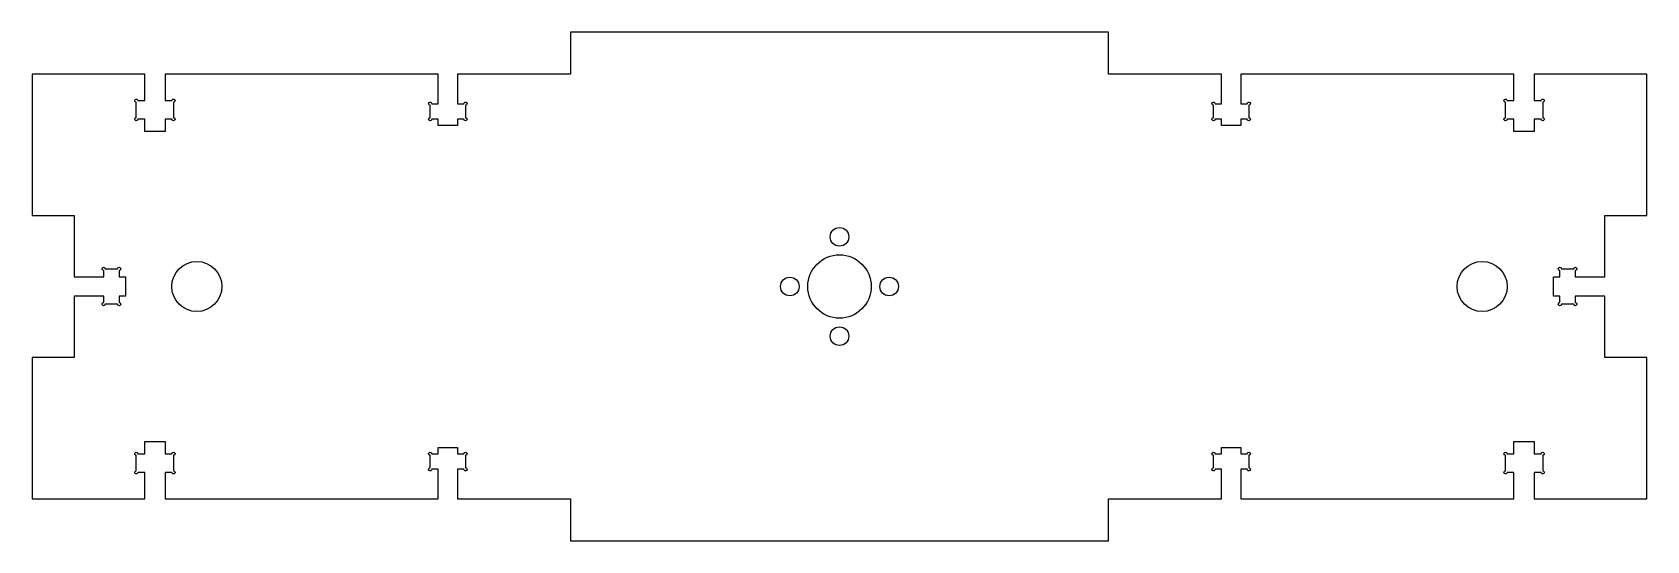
# Model space of a CAD drawing. Header units: millimetres. Extents: x -130 to 130, y -41 to 41.
import ezdxf

# ---------------------------------------------------------------- set-up
doc = ezdxf.new("R2010")
doc.units = ezdxf.units.MM

msp = doc.modelspace()

# ---------------------------------------------------------------- linework, layer by layer
msp.add_lwpolyline([(123.28, -1.58), (118.5, -1.58), (118.5, -2.6, -2.414214), (118.25, -2.85), (116.25, -2.85, -2.414214), (116, -2.6), (116, -1.58), (115, -1.58), (115, 1.57), (116, 1.57), (116, 2.6, -2.414214), (116.25, 2.85), (118.25, 2.85, -2.414214), (118.5, 2.6), (118.5, 1.57), (123.28, 1.57), (123.28, 11.41), (130, 11.41), (130, 34.22), (111.9, 34.22), (111.9, 29.94), (113, 29.94, -2.414214), (113.25, 29.69), (113.25, 27.19, -2.414214), (113, 26.94), (111.9, 26.94), (111.9, 24.94), (108.6, 24.94), (108.6, 26.94), (107.5, 26.94, -2.414214), (107.25, 27.19), (107.25, 29.69, -2.414214), (107.5, 29.94), (108.6, 29.94), (108.6, 34.22), (64.66, 34.22), (64.66, 29.44), (65.68, 29.44, -2.414214), (65.93, 29.19), (65.93, 27.19, -2.414214), (65.68, 26.94), (64.66, 26.94), (64.66, 25.94), (61.51, 25.94), (61.51, 26.94), (60.48, 26.94, -2.414214), (60.23, 27.19), (60.23, 29.19, -2.414214), (60.48, 29.44), (61.51, 29.44), (61.51, 34.22), (43.33, 34.22), (43.33, 40.94), (-43.33, 40.94), (-43.33, 34.22), (-61.51, 34.22), (-61.51, 29.44), (-60.48, 29.44, -2.414214), (-60.23, 29.19), (-60.23, 27.19, -2.414214), (-60.48, 26.94), (-61.51, 26.94), (-61.51, 25.94), (-64.66, 25.94), (-64.66, 26.94), (-65.68, 26.94, -2.414214), (-65.93, 27.19), (-65.93, 29.19, -2.414214), (-65.68, 29.44), (-64.66, 29.44), (-64.66, 34.22), (-108.6, 34.22), (-108.6, 29.94), (-107.5, 29.94, -2.414214), (-107.25, 29.69), (-107.25, 27.19, -2.414214), (-107.5, 26.94), (-108.6, 26.94), (-108.6, 24.94), (-111.9, 24.94), (-111.9, 26.94), (-113, 26.94, -2.414214), (-113.25, 27.19), (-113.25, 29.69, -2.414214), (-113, 29.94), (-111.9, 29.94), (-111.9, 34.22), (-130, 34.22), (-130, 11.41), (-123.28, 11.41), (-123.28, 1.57), (-118.5, 1.57), (-118.5, 2.6, -2.414214), (-118.25, 2.85), (-116.25, 2.85, -2.414214), (-116, 2.6), (-116, 1.57), (-115, 1.57), (-115, -1.58), (-116, -1.58), (-116, -2.6, -2.414214), (-116.25, -2.85), (-118.25, -2.85, -2.414214), (-118.5, -2.6), (-118.5, -1.58), (-123.28, -1.58), (-123.28, -11.41), (-130, -11.41), (-130, -34.22), (-111.9, -34.22), (-111.9, -29.94), (-113, -29.94, -2.414214), (-113.25, -29.69), (-113.25, -27.19, -2.414214), (-113, -26.94), (-111.9, -26.94), (-111.9, -24.94), (-108.6, -24.94), (-108.6, -26.94), (-107.5, -26.94, -2.414214), (-107.25, -27.19), (-107.25, -29.69, -2.414214), (-107.5, -29.94), (-108.6, -29.94), (-108.6, -34.22), (-64.66, -34.22), (-64.66, -29.44), (-65.68, -29.44, -2.414214), (-65.93, -29.19), (-65.93, -27.19, -2.414214), (-65.68, -26.94), (-64.66, -26.94), (-64.66, -25.94), (-61.51, -25.94), (-61.51, -26.94), (-60.48, -26.94, -2.414214), (-60.23, -27.19), (-60.23, -29.19, -2.414214), (-60.48, -29.44), (-61.51, -29.44), (-61.51, -34.22), (-43.33, -34.22), (-43.33, -40.94), (43.33, -40.94), (43.33, -34.22), (61.51, -34.22), (61.51, -29.44), (60.48, -29.44, -2.414214), (60.23, -29.19), (60.23, -27.19, -2.414214), (60.48, -26.94), (61.51, -26.94), (61.51, -25.94), (64.66, -25.94), (64.66, -26.94), (65.68, -26.94, -2.414214), (65.93, -27.19), (65.93, -29.19, -2.414214), (65.68, -29.44), (64.66, -29.44), (64.66, -34.22), (108.6, -34.22), (108.6, -29.94), (107.5, -29.94, -2.414214), (107.25, -29.69), (107.25, -27.19, -2.414214), (107.5, -26.94), (108.6, -26.94), (108.6, -24.94), (111.9, -24.94), (111.9, -26.94), (113, -26.94, -2.414214), (113.25, -27.19), (113.25, -29.69, -2.414214), (113, -29.94), (111.9, -29.94), (111.9, -34.22), (130, -34.22), (130, -11.41), (123.28, -11.41)], format="xyb", close=True)
for centre, radius in [((0, 8), 1.5), ((-103.5, 0), 4.04), ((0, 0), 5.1), ((103.5, 0), 4.04), ((-8, 0), 1.5), ((8, 0), 1.5), ((0, -8), 1.5)]:
    msp.add_circle(centre, radius)

doc.saveas('drawing.dxf')
